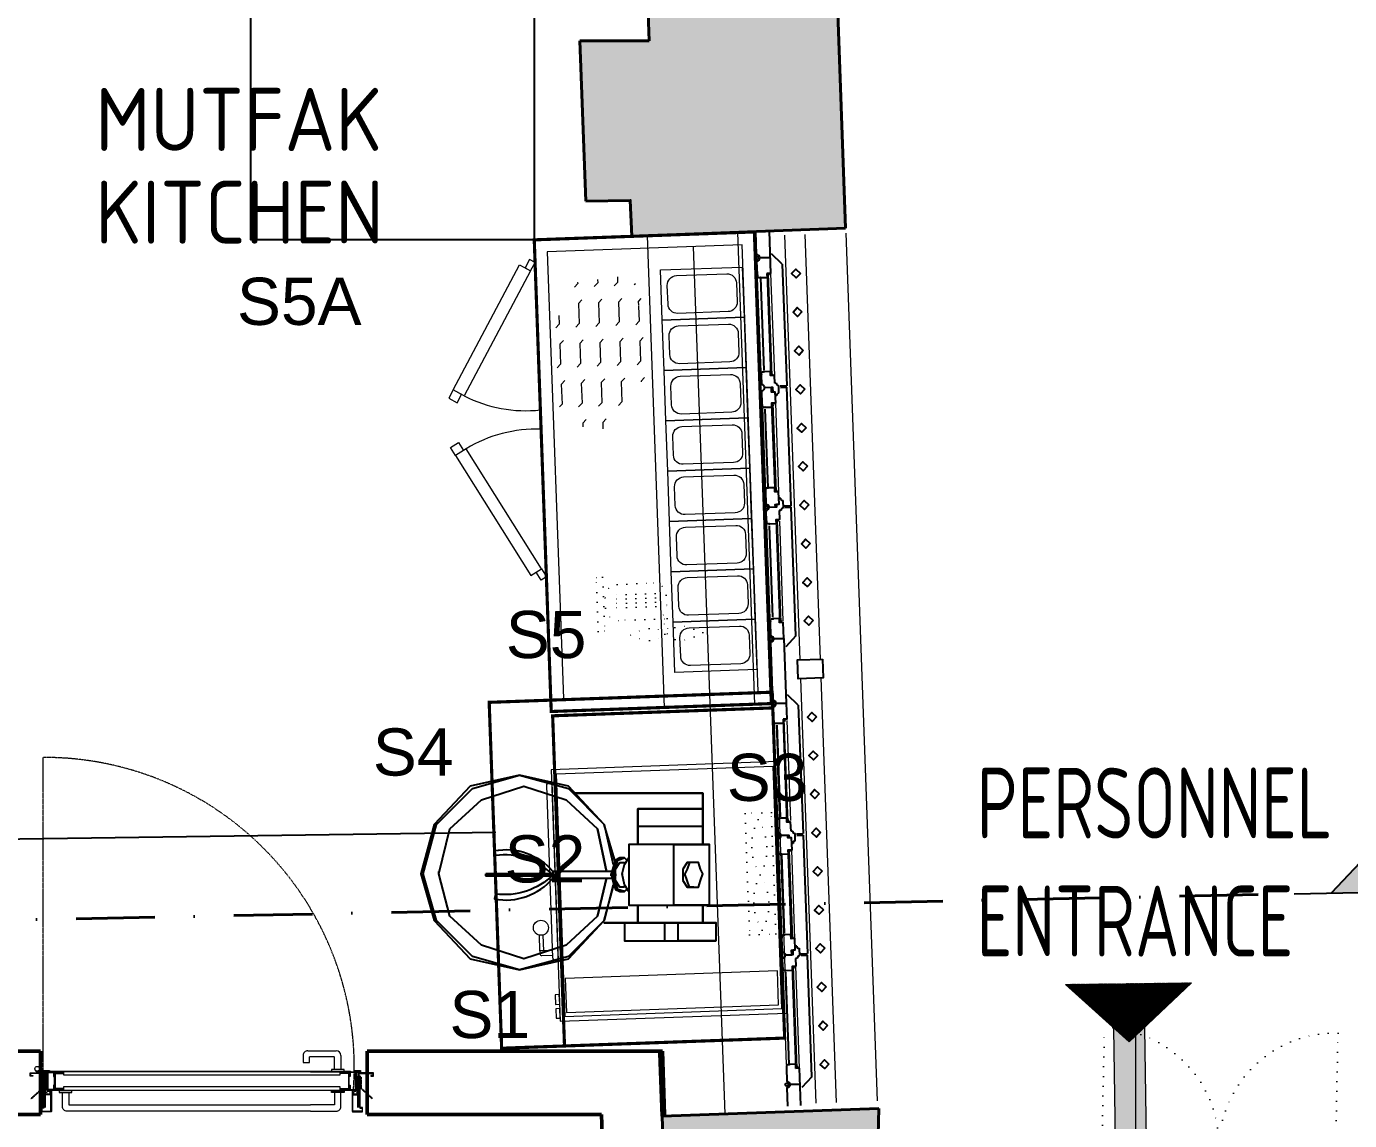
# Model space of a CAD drawing. Header units: millimetres. Extents: x 8884 to 18446, y 10737 to 16556.
# Drawn here: x 11307.8 to 11728.3, y 15338.1 to 15685.8 of the extents above; entities that cross this region are included whole.
import ezdxf

# ---------------------------------------------------------------- set-up
doc = ezdxf.new("R2010")
doc.units = ezdxf.units.MM
for name, pattern in [('ACAD_ISO07W100', [3, 0, -3]), ('DASHDOT2', [0.5, 0.25, -0.125, 0, -0.125]), ('DASHED', [0.75, 0.5, -0.25]), ('DUZ', [0]), ('HIDDEN', [0.375, 0.25, -0.125])]:
    doc.linetypes.add(name, pattern=pattern)
for name, color, linetype in [('antet_logo', 252, 'Continuous'), ('MEKANİK_Mimari', 253, 'Continuous'), ('S2000-002 Çizgi', 7, 'Continuous'), ('yazi_kot', 34, 'Continuous')]:
    doc.layers.add(name, color=color, linetype=linetype)
for name, color, linetype, lineweight in [('Bina', 7, 'Continuous', 9), ('CEILING (3RDF)', 172, 'Continuous', 13), ('DOGRAMA', 4, 'Continuous', 18), ('DOGRAMA_GOR', 241, 'Continuous', 15), ('M_TAR_03', 41, 'Continuous', 9), ('ozgun_duvar', 251, 'DUZ', 9), ('Sel_Davlumbaz', 5, 'DASHED', 9), ('Sel_Tezgah', 7, 'Continuous', 9), ('TEXT-GNRL (3RDF)', 125, 'Continuous', 15), ('Tezgah', 7, 'Continuous', 9), ('TRS-ACK-KAPI-AHS', 40, 'Continuous', 18), ('TRS-DVR-EKLNN', 1, 'Continuous', 50), ('TRS-DVR-OZGN', 192, 'Continuous', 40), ('TRS-GRN-0.00', 221, 'Continuous', 0), ('TRS-GRN-0.05', 191, 'Continuous', 5), ('TRS-GRN-0.09', 197, 'Continuous', 9), ('TRS-GRN-0.18', 152, 'Continuous', 18), ('TRS-GRN-0.25', 54, 'Continuous', 25), ('TRS-ISR-ACLS', 53, 'ACAD_ISO07W100', 20), ('TRS-ISR-KST', 185, 'DASHDOT2', 40), ('TRS-ISR-PLN-KOT', 34, 'Continuous', 20), ('TRS-YAZI-BILGI', 116, 'Continuous', 0), ('TRS_TRM_TASIYICI', 226, 'DUZ', 9), ('Yazı', 5, 'Continuous', 15)]:
    doc.layers.add(name, color=color, linetype=linetype, lineweight=lineweight)
doc.styles.add('ARIALTUR', font='isocpeur.ttf', dxfattribs={"width": 0.9, "height": 15})
doc.styles.get("Standard").update_dxf_attribs({"font": 'arial.ttf'})
doc.styles.add('yazi_orta_50', font='isocpeur.ttf', dxfattribs={"width": 0.7, "height": 25})
doc.styles.add('yazı_kck_50', font='isocpeur.ttf', dxfattribs={"width": 0.7, "height": 15})

# ---------------------------------------------------------------- blocks, each defined once
blk = doc.blocks.new('kst_ok_50_1')
at = {"layer": 'antet_logo'}
blk.add_hatch(color=256, dxfattribs=at).paths.add_polyline_path([(3134.48, 1341.05), (3112.08, 1363.74), (3089.68, 1341.05)])
at = {"layer": 'yazi_kot'}
for points in [[(3112.08, 1363.74), (3089.68, 1341.05)], [(3112.08, 1363.74), (3134.48, 1341.05)], [(3146.24, 1341.05), (3089.68, 1341.05)]]:
    blk.add_lwpolyline(points, dxfattribs=at)
at = {"layer": 'yazi_kot', "style": 'yazi_orta_50', "width": 0.7}
blk.add_attdef('1', (3105.75, 1312.72), '', height=25, dxfattribs=at)
blk = doc.blocks.new('KESİT ÇİZ')
at = {"layer": 'TRS-ISR-KST', "ltscale": 100}
blk.add_lwpolyline([(112297.12, 56003.48), (114483.78, 56048.35)], dxfattribs=at)
at = {"layer": 'TRS-YAZI-BILGI'}
ref = blk.add_blockref('kst_ok_50_1', (117660.51, 54772.21), dxfattribs=dict(at, xscale=-1, rotation=1.175696108207179))
ref.add_attrib('1', 'A', (114519.73, 56020.75), dxfattribs={"layer": 'TRS-ISR-PLN-KOT', "height": 25, "rotation": 1.1757, "style": 'yazi_orta_50', "width": 0.7})
blk = doc.blocks.new('ortadirek')
at = {"layer": 'TRS-GRN-0.25'}
blk.add_lwpolyline([(-2.76, -1.69), (3.24, -1.69), (3.24, -9.69), (-2.76, -9.69)], close=True, dxfattribs=at)
blk = doc.blocks.new('PizzaFırını80x72 4+4')
at = {"layer": 'Tezgah'}
for points in [[(-80, -72), (0, -72), (0, 0), (-80, 0)], [(-78.5, -70.5), (-1.5, -70.5), (-1.5, -1.5), (-78.5, -1.5)], [(-13.57, -69.92), (-2.7, -69.92), (-2.7, -2.48), (-13.57, -2.48)], [(-5.42, -72), (-8.48, -72), (-8.48, -73.29), (-5.42, -73.29)], [(-1, -72), (-4.06, -72), (-4.06, -73.29), (-1, -73.29)]]:
    blk.add_lwpolyline(points, close=True, dxfattribs=at)
at = {"layer": 'Tezgah', "linetype": 'ACAD_ISO07W100'}
blk.add_lwpolyline([(-63.87, -10.9), (-25.33, -10.9), (-25.33, -2.55), (-63.87, -2.55)], close=True, dxfattribs=at)
at = {"layer": 'Tezgah'}
blk.add_lwpolyline([(-76, -72), (-19.27, -72), (-19.27, -72.63, -0.414214), (-20.27, -73.63), (-75, -73.63, -0.414214), (-76, -72.63)], format="xyb", close=True, dxfattribs=at)
at = {"layer": 'Tezgah', "ltscale": 0.5}
blk.add_lwpolyline([(-21.12, -73.63), (-22.57, -73.63), (-22.57, -77.64), (-21.62, -77.64, 0.414214), (-21.12, -77.14)], format="xyb", close=True, dxfattribs=at)
blk.add_lwpolyline([(-27.58, -76.57), (-22.57, -76.57), (-22.57, -77.64), (-27.59, -77.64)], dxfattribs=at)
blk.add_circle((-29.92, -77.08), 2.39, dxfattribs=at)
at = {"layer": 'Tezgah', "linetype": 'ACAD_ISO07W100'}
for centre, start, end in [((-53.08, -21.53), 59.1517, 120.8483), ((-53.08, 7.93), 239.1517, 300.8483), ((-35.48, -21.53), 59.1517, 120.8483), ((-35.48, 7.93), 239.1517, 300.8483)]:
    blk.add_arc(centre, 17.16, start, end, dxfattribs=at)
blk = doc.blocks.new('A$C7EC339AB')
at = {"layer": 'Tezgah'}
blk.add_lwpolyline([(0, 0), (16, 0), (16, 26), (0, 26)], close=True, dxfattribs=at)
blk.add_lwpolyline([(5, 2), (11, 2, 0.414214), (14, 5), (14, 21, 0.414214), (11, 24), (5, 24, 0.414214), (2, 21), (2, 5, 0.414214)], format="xyb", close=True, dxfattribs=at)
blk = doc.blocks.new('PizzaHazırlık150-70 Empero')
at = {"layer": 'Tezgah', "lineweight": 9}
h = blk.add_hatch(dxfattribs=at)
h.set_pattern_fill('FLEX', color=256, angle=-180, style=0)
h.set_pattern_definition([(360, (-8024.908, -18322.9776), (-2e-15, -6.35), [6.35, -6.35]), (315, (-8018.558, -18322.9776), (-2e-15, -6.3500027), [1.5875, -5.80526, 1.5875, -8.98026])])
h.paths.add_polyline_path([(54.62, -45.96, -0.520567), (59.92, -45.96, -0.520567), (59.92, -51.26, -0.520567), (59.92, -56.55, -0.520567), (55.84, -59.81, -0.520567), (52.58, -63.89, -0.520567), (47.28, -63.89, -0.520567), (41.99, -63.89, -0.520567), (36.69, -63.89, -0.520567), (31.39, -63.89, -0.520567), (26.09, -63.89, -0.520567), (23.64, -59.41, -0.520567), (18.34, -59.41, -0.520567), (13.86, -56.15, -0.520567), (13.86, -50.85, -0.520567), (13.86, -45.55, -0.520567), (13.86, -40.26, -0.491727), (22.43, -37.89, 0.03991), (22.83, -38.22, 0.022962), (22.43, -37.89, -0.470874), (22.83, -32.92, -0.520567), (28.53, -32.92, -0.520567), (34.65, -32.92, -0.520567), (38.72, -36.18, -0.520567), (44.02, -36.18, -0.520567), (46.47, -41.07, -0.520567), (52.18, -41.07, -0.520567)])
at = {"layer": 'Tezgah'}
for p, q in [((150, 0), (150, -34)), ((150, -5.22), (0, -5.22))]:
    blk.add_line(p, q, dxfattribs=at)
at = {"layer": 'Tezgah', "linetype": 'ACAD_ISO07W100'}
for p, q in [((113.72, -35.59), (113.72, -48.97)), ((115.09, -35.59), (115.09, -48.97)), ((116.47, -35.59), (116.47, -48.97)), ((117.84, -35.59), (117.84, -48.97))]:
    blk.add_line(p, q, dxfattribs=at)
at = {"layer": 'Tezgah', "const_width": 1}
blk.add_lwpolyline([(0, -70), (150, -70), (150, 0), (0, 0)], close=True, dxfattribs=at)
at = {"layer": 'Tezgah', "lineweight": 9}
blk.add_lwpolyline([(0, 0), (150, 0), (150, -34), (0, -34)], close=True, dxfattribs=at)
at = {"layer": 'Tezgah'}
for points in [[(4, -66), (146, -66), (146, -4), (4, -4)], [(9.79, -71.5), (7.19, -70), (6.19, -71.73), (8.79, -73.23)], [(104.55, -71.5), (107.15, -70), (108.15, -71.73), (105.55, -73.23)], [(46.76, -97.46), (7.79, -74.96), (9.79, -71.5), (48.76, -94)], [(67.58, -97.46), (106.55, -74.96), (104.55, -71.5), (65.58, -94)], [(46.76, -97.46), (49.36, -98.96), (50.86, -96.37), (48.26, -94.87)], [(67.58, -97.46), (64.98, -98.96), (63.48, -96.37), (66.08, -94.87)]]:
    blk.add_lwpolyline(points, close=True, dxfattribs=at)
at = {"layer": 'Tezgah', "linetype": 'ACAD_ISO07W100'}
blk.add_lwpolyline([(121.82, -36.13), (121.82, -47.6, -0.414214), (117.82, -51.6), (114.37, -51.6, -0.414214), (110.37, -47.6), (110.37, -36.13, -0.414214), (114.37, -32.13), (117.82, -32.13, -0.414214)], format="xyb", close=True, dxfattribs=at)
for points in [[(126.69, -32.13), (126.69, -33.05), (121.82, -33.05), (121.82, -32.13)], [(125.11, -52.13), (125.11, -54.19), (107.92, -54.19), (107.92, -52.13)]]:
    blk.add_lwpolyline(points, close=True, dxfattribs=at)
at = {"layer": 'Tezgah', "lineweight": 5}
for centre, start, end in [((11.77, -73.2), 330.6501, 4.2923), ((102.57, -73.2), 175.7077, 209.3499)]:
    blk.add_arc(centre, 42.44, start, end, dxfattribs=at)
at = {"layer": 'Tezgah', "linetype": 'ACAD_ISO07W100'}
for points in [[(126.69, -20.94), (125.07, -24.53), (123.08, -28.93), (127.75, -33.1), (129.35, -38.24), (127.59, -42.09), (126.69, -44.08)], [(126.69, -20.94), (128.31, -24.53), (130.29, -28.93), (125.62, -33.1), (124.02, -38.24), (125.78, -42.09), (126.69, -44.08)]]:
    blk.add_open_spline(points, degree=3, knots=[0, 0, 0, 0, 9.79015, 12.022348, 18.007984, 24.394123, 24.394123, 24.394123, 24.394123], dxfattribs=at)
at = {"layer": 'Tezgah', "extrusion": (0, 0, -1), "zscale": -1, "rotation": 180}
for p in [(-11, -4.26), (-27, -4.26), (-43, -4.26), (-59, -4.26), (-75, -4.26), (-91, -4.26), (-107, -4.26), (-123, -4.26)]:
    blk.add_blockref('A$C7EC339AB', p, dxfattribs=at)
blk = doc.blocks.new('A$C65ED232B')
at = {"layer": 'S2000-002 Çizgi', "linetype": 'ByBlock', "flags": 128}
for points in [[(77.32, 42.72), (72.88, 57.82), (58.67, 72.97), (39.13, 77.41), (19.59, 72.97), (5.33, 57.82), (0, 38.24), (5.33, 19.59), (19.59, 4.44), (39.13, 0), (20.47, 5.33), (6.22, 19.59), (0.89, 38.24), (6.22, 57.82), (20.47, 72.04), (39.13, 77.41), (58.67, 72.04), (72.88, 57.82), (76.44, 41.83)], [(7.11, 38.24), (11.55, 56.05), (24.03, 67.6), (40.9, 72.97), (57.78, 67.6), (70.22, 56.05)], [(86.25, 57.82), (86.25, 56.94)], [(112.01, 57.82), (112.01, 56.94)], [(112.01, 56.94), (104.02, 56.94), (94.24, 56.94), (86.25, 56.94)], [(112.01, 56.94), (104.02, 56.94), (94.24, 56.94), (86.25, 56.94)], [(82.65, 25.8), (83.54, 25.8), (87.14, 25.8), (91.58, 25.8), (96.02, 25.8), (100.46, 25.8), (100.46, 49.83), (114.68, 49.83), (100.46, 49.83), (96.02, 49.83), (91.58, 49.83), (87.14, 49.83), (83.54, 49.83), (82.65, 49.83)], [(100.46, 49.83), (96.02, 49.83), (91.58, 49.83), (87.14, 49.83), (83.54, 49.83), (82.65, 49.83), (82.65, 25.8), (83.54, 25.8), (87.14, 25.8), (91.58, 25.8), (96.02, 25.8), (100.46, 25.8)], [(114.68, 25.8), (114.68, 49.83)], [(76.44, 38.24), (77.32, 40.9), (78.21, 43.61), (80.88, 44.5), (79.1, 44.5), (77.32, 43.61), (76.44, 40.9), (75.55, 38.24)], [(77.32, 38.24), (77.32, 40.02), (79.1, 42.72), (80.88, 42.72)], [(82.65, 31.13), (80.88, 33.8), (79.99, 38.24), (80.88, 41.83), (82.65, 44.5)], [(81.77, 43.61), (80.88, 44.5)], [(108.46, 32.91), (110.23, 32.91), (111.12, 35.57), (112.01, 38.24), (111.12, 40.02), (110.23, 42.72), (108.46, 42.72), (106.68, 42.72), (105.79, 42.72), (104.02, 40.02), (104.02, 38.24), (104.02, 35.57), (105.79, 32.91), (106.68, 32.91)], [(108.46, 42.72), (106.68, 42.72), (105.79, 40.02), (104.9, 38.24)], [(70.22, 21.36), (57.78, 9.81), (40.9, 4.44), (24.03, 9.81), (11.55, 21.36), (7.11, 38.24), (7.11, 39.13)], [(25.8, 37.35), (32.91, 37.35), (42.68, 37.35), (52.45, 37.35), (42.68, 37.35), (32.91, 37.35), (25.8, 37.35), (25.8, 38.24)], [(75.55, 39.13), (53.34, 39.13), (52.45, 39.13), (52.45, 38.24), (52.45, 37.35), (52.45, 36.46), (53.34, 36.46), (75.55, 36.46)], [(75.55, 37.35), (75.55, 38.24), (76.44, 34.69), (77.32, 32.02), (79.1, 31.13), (80.88, 31.13), (78.21, 32.02), (77.32, 34.69), (76.44, 38.24), (76.44, 37.35)], [(80.88, 32.91), (79.1, 32.91), (77.32, 35.57), (77.32, 38.24), (77.32, 37.35)], [(79.99, 38.24), (79.99, 37.35)], [(106.68, 32.91), (105.79, 35.57), (104.9, 38.24), (104.9, 37.35)], [(76.44, 33.8), (72.88, 19.59), (58.67, 5.33), (39.13, 0), (58.67, 4.44), (72.88, 19.59), (76.44, 32.91)], [(80.88, 31.13), (81.77, 32.02)], [(80.88, 18.7), (81.77, 18.7), (85.36, 18.7), (90.69, 18.7), (96.91, 18.7), (102.24, 18.7), (108.46, 18.7), (113.79, 18.7), (116.45, 18.7), (117.34, 18.7), (116.45, 18.7), (113.79, 18.7), (108.46, 18.7), (102.24, 18.7)], [(96.91, 11.59), (96.91, 18.7), (90.69, 18.7), (85.36, 18.7), (81.77, 18.7), (80.88, 18.7), (80.88, 11.59), (81.77, 11.59), (85.36, 11.59), (90.69, 11.59), (96.91, 11.59), (102.24, 11.59), (108.46, 11.59), (113.79, 11.59), (116.45, 11.59)], [(116.45, 11.59), (113.79, 11.59), (108.46, 11.59), (102.24, 11.59), (102.24, 18.7), (96.91, 18.7)], [(117.34, 11.59), (117.34, 18.7)], [(80.88, 11.59), (81.77, 11.59), (85.36, 11.59), (90.69, 11.59), (96.91, 11.59), (102.24, 11.59)]]:
    blk.add_lwpolyline(points, dxfattribs=at)
for points in [[(61.34, 70.26), (112.01, 70.26)], [(112.01, 70.26), (112.01, 64.04)], [(86.25, 56.94), (86.25, 64.04), (112.01, 64.04), (112.01, 56.94), (112.01, 64.04), (86.25, 64.04)], [(86.25, 56.94), (86.25, 57.82)], [(112.01, 56.94), (112.01, 57.82)], [(73.77, 39.13), (70.22, 56.05)], [(86.25, 49.83), (86.25, 56.94)], [(112.01, 56.94), (112.01, 49.83)], [(25.8, 38.24), (32.91, 38.24), (42.68, 38.24), (52.45, 38.24), (42.68, 38.24), (32.91, 38.24)], [(70.22, 21.36), (73.77, 36.46)], [(108.46, 32.91), (106.68, 32.91)], [(86.25, 18.7), (86.25, 25.8)], [(114.68, 25.8), (100.46, 25.8)], [(112.01, 25.8), (112.01, 18.7)], [(80.88, 18.7), (72.88, 18.7)], [(117.34, 11.59), (116.45, 11.59)]]:
    blk.add_lwpolyline(points, close=True, dxfattribs=at)
for points in [[(52.45, 39.13), (52.45, 37.8, 0.235134), (29.6, 45.43), (29.26, 47.4, -0.269873)], [(52.45, 36.47), (52.45, 37.8, -0.235134), (29.6, 30.17), (29.26, 28.2, 0.269873)]]:
    blk.add_lwpolyline(points, format="xyb", close=True, dxfattribs=at)

msp = doc.modelspace()

# ---------------------------------------------------------------- hatches: boundary and pattern name
at = {"layer": 'ozgun_duvar'}
h = msp.add_hatch(dxfattribs=at)
h.set_pattern_fill('DOTS', color=256, scale=0.4, style=0)
h.set_pattern_definition([(0, (19999.1183, 8091.67544), (0.3175, 0.635), [0, -0.635])])
h.paths.add_polyline_path([(9815.38, 16090.03), (9815.38, 16108.14), (9818.02, 16108.17), (9817.79, 16131.73), (9812.79, 16131.66), (9812.72, 16136.66), (9796.73, 16136.44), (9796.75, 16134.44), (9748.76, 16133.79), (9748.73, 16135.79), (9732.73, 16135.57), (9733.35, 16110.58), (9723.98, 16110.47), (9724.85, 16031.98), (9729.85, 16032.03), (9729.93, 16027.03), (9795.41, 16027.88), (9795.08, 16053.48), (9795.1, 16053.48), (9795.11, 16072.85), (9815.38, 16072.83)])
h.paths.add_polyline_path([(10108.61, 16074.02), (10107.72, 16138.68), (10103.22, 16138.62), (10103.2, 16140.62), (10087.2, 16140.4), (10087.23, 16138.4), (10043.73, 16137.81), (10043.7, 16139.81), (10027.7, 16139.59), (10027.78, 16134.09), (10022.78, 16134.02), (10023.61, 16072.86)])
h.paths.add_polyline_path([(10470.07, 16115.95), (10470.04, 16115.95), (10469.8, 16137.61), (10469.77, 16137.61), (10469.69, 16143.61), (10383.7, 16142.44), (10384.06, 16115.78), (10382.5, 16078.75), (10470.56, 16079.95)])
h.paths.add_polyline_path([(10831.52, 16084.87), (10830.66, 16148.53), (10746.16, 16147.38), (10746.54, 16119.72), (10747.28, 16083.72)])
h.paths.add_polyline_path([(11192.51, 16088.59), (11191.62, 16153.45), (11107.63, 16152.3), (11108.52, 16087.45)])
h.paths.add_polyline_path([(11499.17, 16044.4), (11552.84, 16046.4), (11548.78, 16158.32), (11468.79, 16157.23), (11469.2, 16129.92), (11473.14, 16129.88), (11473.18, 16085.64), (11498.17, 16085.18)])
h.paths.add_polyline_path([(11578.65, 15341.95), (11509.81, 15339.48), (11510.15, 15329.48), (11481.67, 15298.84), (11506.48, 15272.86), (11526.6, 15295), (11594.59, 15293.84), (11594.45, 15285.55), (11611.45, 15285.26), (11612.5, 15332.93), (11578.47, 15333.5)])
h.paths.add_polyline_path([(11500.16, 15619.23), (11568.11, 15621.68), (11565.02, 15707.62), (11536.47, 15706.74), (11536.66, 15698.44), (11505.12, 15697.24), (11505.66, 15681.25), (11483.68, 15681.25), (11485.52, 15630.28), (11499.68, 15630.52)])
at = {"layer": 'TRS_TRM_TASIYICI'}
h = msp.add_hatch(dxfattribs=at)
h.set_pattern_fill('ANSI31', color=256)
h.set_pattern_definition([(45, (8436.4263, 11829.22063), (-0.0883883476, 0.0883883476), [])])
h.paths.add_polyline_path([(11638.01, 15381.38), (11658.24, 15363.15), (11678.01, 15381.86)])

# ---------------------------------------------------------------- linework, layer by layer
at = {"elevation": -33.18}
msp.add_lwpolyline([(11379.15, 15708.12), (11469.18, 15708.12), (11469.18, 15618.01), (11379.15, 15618.01)], close=True, dxfattribs=at)
at = {"layer": 'CEILING (3RDF)'}
msp.add_line((11519.68, 15615.83), (11529.77, 15340.2, -76.81), dxfattribs=at)
at = {"layer": 'DOGRAMA'}
msp.add_line((11309.82, 15352.41, 48.88), (11309.82, 15352.21, 48.88), dxfattribs=at)
at = {"layer": 'DOGRAMA', "elevation": 48.88}
for points in [[(11309.82, 15352.21), (11309.02, 15352.21, -0.414214), (11308.92, 15352.31), (11308.92, 15353.21, -0.414214), (11309.02, 15353.31), (11313.62, 15353.31, -0.414214), (11313.72, 15353.21), (11313.72, 15352.11, -0.414214), (11313.62, 15352.01), (11313.32, 15352.01, 0.414214), (11313.22, 15351.91), (11313.22, 15348.41, 0.414214), (11313.32, 15348.31), (11313.62, 15348.31, -0.414214), (11313.72, 15348.21), (11313.72, 15346.56, 0.414214), (11313.82, 15346.46), (11315.52, 15346.46, 0.473285), (11315.62, 15346.58), (11315.46, 15347.34, -0.473285), (11315.56, 15347.46), (11315.62, 15347.46, -0.414214), (11315.72, 15347.36), (11315.73, 15341.01, -0.414214), (11315.63, 15340.91), (11312.53, 15340.91, -0.414214), (11312.43, 15341.01), (11312.43, 15342.11, -0.414214), (11312.53, 15342.21), (11313.33, 15342.21), (11313.33, 15342.01), (11312.63, 15342.01), (11312.63, 15341.11), (11315.53, 15341.11), (11315.52, 15346.26), (11313.82, 15346.26, -0.414214), (11313.52, 15346.56), (11313.52, 15348.11), (11313.32, 15348.11, -0.414214), (11313.02, 15348.41), (11313.02, 15351.91, -0.414214), (11313.32, 15352.21), (11313.52, 15352.21), (11313.52, 15353.11), (11309.12, 15353.11), (11309.12, 15352.41), (11309.82, 15352.41)], [(11417.22, 15352.21), (11418.02, 15352.21, 0.414214), (11418.12, 15352.31), (11418.12, 15353.21, 0.414214), (11418.02, 15353.31), (11413.42, 15353.31, 0.414214), (11413.32, 15353.21), (11413.32, 15352.11, 0.414214), (11413.42, 15352.01), (11413.72, 15352.01, -0.414214), (11413.82, 15351.91), (11413.82, 15348.41, -0.414214), (11413.72, 15348.31), (11413.42, 15348.31, 0.414214), (11413.32, 15348.21), (11413.32, 15346.56, -0.414214), (11413.22, 15346.46), (11411.52, 15346.46, -0.473285), (11411.42, 15346.58), (11411.57, 15347.34, 0.473285), (11411.47, 15347.46), (11411.42, 15347.46, 0.414214), (11411.32, 15347.36), (11411.33, 15341.01, 0.414214), (11411.43, 15340.91), (11414.53, 15340.91, 0.414214), (11414.63, 15341.01), (11414.63, 15342.11, 0.414214), (11414.53, 15342.21), (11413.73, 15342.21), (11413.73, 15342.01), (11414.43, 15342.01), (11414.43, 15341.11), (11411.53, 15341.11), (11411.52, 15346.26), (11413.22, 15346.26, 0.414214), (11413.52, 15346.56), (11413.52, 15348.11), (11413.72, 15348.11, 0.414214), (11414.02, 15348.41), (11414.02, 15351.91, 0.414214), (11413.72, 15352.21), (11413.52, 15352.21), (11413.52, 15353.11), (11417.92, 15353.11), (11417.92, 15352.41), (11417.22, 15352.41), (11417.22, 15352.21)]]:
    msp.add_lwpolyline(points, format="xyb", dxfattribs=at)
for points in [[(11411.97, 15353.86), (11411.97, 15354.06), (11413.97, 15354.06), (11413.97, 15353.41), (11412.77, 15353.41), (11412.77, 15347.61), (11398.1, 15347.61), (11314.27, 15347.61), (11314.27, 15353.31), (11313.07, 15353.31), (11313.07, 15354.06), (11315.07, 15354.06), (11315.07, 15353.86), (11313.27, 15353.86), (11313.27, 15353.51), (11314.47, 15353.51), (11314.47, 15347.81), (11398.1, 15347.81), (11412.57, 15347.81), (11412.57, 15353.61), (11413.77, 15353.61), (11413.77, 15353.86), (11411.97, 15353.86)], [(11314.52, 15353.61), (11313.52, 15353.61), (11313.52, 15353.81), (11410.74, 15353.81), (11410.74, 15353.61)], [(11316.62, 15349.31), (11316.42, 15349.31), (11316.42, 15348.11), (11319.32, 15348.11), (11319.32, 15348.01), (11314.72, 15348.01), (11314.72, 15353.41), (11319.32, 15353.41), (11319.32, 15353.31), (11316.42, 15353.31), (11316.42, 15352.11), (11316.62, 15352.11), (11316.62, 15353.11), (11319.52, 15353.11), (11319.52, 15353.61), (11314.52, 15353.61), (11314.52, 15347.81), (11319.52, 15347.81), (11319.52, 15348.31), (11316.62, 15348.31), (11316.62, 15349.31)], [(11410.42, 15349.31), (11410.62, 15349.31), (11410.62, 15348.11), (11407.72, 15348.11), (11407.72, 15348.01), (11412.32, 15348.01), (11412.32, 15353.41), (11407.72, 15353.41), (11407.72, 15353.31), (11410.62, 15353.31), (11410.62, 15352.11), (11410.42, 15352.11), (11410.42, 15353.11), (11407.52, 15353.11), (11407.52, 15353.61), (11412.52, 15353.61), (11412.52, 15347.81), (11407.52, 15347.81), (11407.52, 15348.31), (11410.42, 15348.31), (11410.42, 15349.31)]]:
    msp.add_lwpolyline(points, dxfattribs=at)
for points in [[(11316.72, 15348.41), (11316.72, 15353.01), (11316.92, 15353.01), (11316.92, 15348.41)], [(11410.32, 15348.41), (11410.32, 15353.01), (11410.12, 15353.01), (11410.12, 15348.41)]]:
    msp.add_lwpolyline(points, close=True, dxfattribs=at)
at = {"layer": 'DOGRAMA_GOR'}
for p, q in [((11397.22, 15360.31, 48.88), (11406.22, 15360.31, 48.88)), ((11395.72, 15358.81, 48.88), (11395.72, 15356.51, 48.88)), ((11395.72, 15356.51, 48.88), (11397.72, 15356.51, 48.88)), ((11397.72, 15356.51, 48.88), (11397.72, 15358.31, 48.88)), ((11407.72, 15358.81, 48.88), (11407.72, 15354.31, 48.88)), ((11310.55, 15354.03, 48.88), (11310.63, 15354.09, 48.88)), ((11311.32, 15353.81, 48.88), (11311.12, 15353.81, 48.88)), ((11311.12, 15353.31, 48.88), (11311.12, 15353.72, 48.88)), ((11311.32, 15353.31, 48.88), (11311.32, 15353.81, 48.88)), ((11413.72, 15351.91, 48.88), (11412.72, 15351.91, 48.88)), ((11413.72, 15351.71, 48.88), (11412.72, 15351.71, 48.88)), ((11413.72, 15348.61, 48.88), (11412.72, 15348.61, 48.88)), ((11413.72, 15348.41, 48.88), (11412.72, 15348.41, 48.88))]:
    msp.add_line(p, q, dxfattribs=at)
at = {"layer": 'DOGRAMA_GOR', "elevation": 48.88}
for points in [[(11405.72, 15354.31), (11405.72, 15358.21, 0.414214), (11405.62, 15358.31), (11397.72, 15358.31)], [(11313.82, 15353.41), (11314.12, 15353.41, -0.414214), (11314.32, 15353.21), (11314.32, 15349.61), (11314.12, 15349.61), (11314.12, 15353.11, 0.414214), (11314.02, 15353.21), (11313.82, 15353.21)], [(11398.1, 15341.06), (11320.72, 15341.06, -0.414214), (11319.22, 15342.56), (11319.22, 15347.06)], [(11321.22, 15347.06), (11321.22, 15343.16, 0.414214), (11321.32, 15343.06), (11398.1, 15343.06)], [(11398.1, 15341.06), (11406.22, 15341.06, 0.414214), (11407.72, 15342.56), (11407.72, 15347.06)], [(11405.72, 15347.06), (11405.72, 15343.16, -0.414214), (11405.62, 15343.06), (11398.1, 15343.06)]]:
    msp.add_lwpolyline(points, format="xyb", dxfattribs=at)
at = {"layer": 'DOGRAMA_GOR', "linetype": 'HIDDEN', "ltscale": 0.001, "elevation": 48.88}
for points in [[(11309.23, 15345.15), (11309.36, 15345), (11313.12, 15348.41), (11313.12, 15351.91), (11312.92, 15351.91), (11312.92, 15348.5), (11309.23, 15345.15)], [(11417.81, 15345.15), (11417.68, 15345), (11413.92, 15348.41), (11413.92, 15351.91), (11414.12, 15351.91), (11414.12, 15348.5), (11417.81, 15345.15)]]:
    msp.add_lwpolyline(points, dxfattribs=at)
at = {"layer": 'DOGRAMA_GOR', "elevation": 48.88}
for points in [[(11408.72, 15353.81), (11408.72, 15354.31), (11404.72, 15354.31), (11404.72, 15353.81)], [(11313.32, 15348.61), (11313.32, 15351.71), (11313.62, 15351.71), (11313.62, 15348.61)], [(11413.72, 15348.61), (11413.72, 15351.71), (11413.42, 15351.71), (11413.42, 15348.61)], [(11318.22, 15347.56), (11318.22, 15347.06), (11322.22, 15347.06), (11322.22, 15347.56)], [(11408.72, 15347.56), (11408.72, 15347.06), (11404.72, 15347.06), (11404.72, 15347.56)]]:
    msp.add_lwpolyline(points, close=True, dxfattribs=at)
at = {"layer": 'DOGRAMA_GOR'}
for centre, radius in [((11311.22, 15354.56, 48.88), 0.75), ((11314.72, 15346.99, 48.88), 0.5), ((11412.31, 15346.99, 48.88), 0.5)]:
    msp.add_circle(centre, radius, dxfattribs=at)
for centre, radius, start, end in [((11397.22, 15358.81, 48.88), 1.5, 89.9992, 179.9992), ((11406.22, 15358.81, 48.88), 1.5, 359.9992, 89.9992), ((11311.22, 15354.56, 48.88), 0.85, 218.7048, 263.2429), ((11312.28, 15353.93, 48.88), 0.721, 182.9386, 239.2773), ((11312.28, 15353.93, 48.88), 0.521, 165.6216, 273.9709)]:
    msp.add_arc(centre, radius, start, end, dxfattribs=at)
at = {"layer": 'M_TAR_03', "elevation": 48.88}
for points in [[(11398.1, 15353.61), (11407.52, 15353.61)], [(11410.42, 15352.11), (11410.42, 15353.11), (11407.52, 15353.11), (11407.52, 15353.61), (11412.52, 15353.61), (11412.52, 15347.81), (11407.52, 15347.81), (11407.52, 15348.31), (11410.42, 15348.31), (11410.42, 15349.31)]]:
    msp.add_lwpolyline(points, dxfattribs=at)
at = {"layer": 'MEKANİK_Mimari'}
msp.add_line((11196, 15426.15), (11456.99, 15429.75), dxfattribs=at)
at = {"layer": 'Sel_Davlumbaz', "const_width": 1, "elevation": -109.49}
msp.add_lwpolyline([(11458.81, 15361.09), (11548.75, 15364.32), (11544.8, 15474.25), (11454.85, 15471.02)], close=True, dxfattribs=at)
at = {"layer": 'Sel_Tezgah', "const_width": 1, "elevation": -109.49}
msp.add_lwpolyline([(11475.02, 15466.74), (11478.79, 15361.81), (11548.75, 15364.32), (11544.98, 15469.25)], close=True, dxfattribs=at)
at = {"layer": 'TRS-ACK-KAPI-AHS', "linetype": 'DASHED', "ltscale": 0.1}
msp.add_line((11313.07, 15351.61, 48.88), (11313.08, 15453.51, 48.88), dxfattribs=at)
at = {"layer": 'TRS-ACK-KAPI-AHS', "elevation": 48.88}
msp.add_lwpolyline([(11398.1, 15352.61), (11407.52, 15352.61), (11407.52, 15353.61), (11319.52, 15353.61), (11319.52, 15352.61)], close=True, dxfattribs=at)
msp.add_lwpolyline([(11319.52, 15348.81), (11319.52, 15347.81), (11398.1, 15347.81), (11407.52, 15347.81), (11407.52, 15348.81), (11319.52, 15348.81)], dxfattribs=at)
at = {"layer": 'TRS-ACK-KAPI-AHS', "linetype": 'DASHED', "ltscale": 0.1}
msp.add_arc((11313.48, 15355.01, 48.88), 98.5, 355.749, 90.2334, dxfattribs=at)
at = {"layer": 'TRS-DVR-EKLNN'}
for p, q in [((11312.23, 15340.04), (11312.23, 15360.14)), ((11416.02, 15340.04), (11416.02, 15360.14)), ((11490.5, 15340.04, 33.28), (11491.56, 15309.14, 34.32))]:
    msp.add_line(p, q, dxfattribs=at)
for points, elevation in [([(11312.23, 15360.14), (11226.75, 15360.14), (11226.75, 15331.72)], -0.16), ([(11509.91, 15360.14), (11416.02, 15360.14)], -0.16), ([(11509.91, 15360.14), (11510.6, 15340.07)], -0.16), ([(11313.44, 15342.21), (11313.42, 15352.21)], 48.88), ([(11413.43, 15342.21), (11413.42, 15352.21)], 48.88), ([(11312.23, 15340.04), (11236.79, 15340.04), (11236.79, 15331.72)], -0.16), ([(11490.5, 15340.04), (11416.02, 15340.04)], -0.16)]:
    msp.add_lwpolyline(points, dxfattribs=dict(at, elevation=elevation))
msp.add_lwpolyline([(11509.12, 15359.48), (11509.8, 15339.5)], dxfattribs=at)
at = {"layer": 'TRS-DVR-OZGN'}
for p, q in [((11565.02, 15707.62), (11568.11, 15621.68)), ((11505.12, 15697.24), (11505.66, 15681.25)), ((11505.66, 15681.25), (11483.68, 15681.25)), ((11483.68, 15681.25), (11485.52, 15630.28)), ((11568.11, 15621.68), (11500.16, 15619.23)), ((11578.65, 15341.95), (11509.81, 15339.48)), ((11509.81, 15339.48, 33.3), (11510.15, 15329.48, 33.64)), ((11578.65, 15341.95), (11578.47, 15333.5))]:
    msp.add_line(p, q, dxfattribs=at)
msp.add_lwpolyline([(11485.52, 15630.28), (11499.68, 15630.52), (11500.16, 15619.23)], dxfattribs=at)
at = {"layer": 'TRS-GRN-0.00'}
for p, q in [((11541.24, 15576.07, -76.31), (11540.15, 15605.88, -76.31)), ((11540.93, 15605.91, -76.31), (11542, 15576.59, -76.31)), ((11541.15, 15605.92, -76.31), (11542.22, 15576.6, -76.31)), ((11544.3, 15607.33, -76.31), (11545.49, 15574.92, -76.31)), ((11541.66, 15564.67, -76.31), (11542.63, 15538.13, -109.49)), ((11543.37, 15539.16, -109.49), (11542.45, 15564.2, -76.31)), ((11543.59, 15539.17, -109.49), (11542.68, 15564.21, -76.31)), ((11545.81, 15566.12, -76.31), (11546.84, 15537.98, -109.49)), ((11548.32, 15496.88, -109.49), (11547.18, 15528.59, -109.49)), ((11543.01, 15527.64, -109.49), (11544.09, 15497.52, -109.49)), ((11544.85, 15498.05, -109.49), (11543.81, 15527.17, -109.49)), ((11545.07, 15498.06, -109.49), (11544.03, 15527.17, -109.49)), ((11546.42, 15434.13, -109.49), (11545.3, 15464.24, -109.49)), ((11546.1, 15463.77, -109.49), (11547.18, 15434.66, -109.49)), ((11546.32, 15463.78, -109.49), (11547.4, 15434.67, -109.49)), ((11549.47, 15465.2, -109.49), (11550.65, 15433.49, -109.49)), ((11547.77, 15397.1, -76.31), (11546.8, 15423.64, -109.49)), ((11552.01, 15395.95, -76.31), (11550.99, 15424.09, -109.49)), ((11547.61, 15422.67, -109.49), (11548.52, 15397.62, -76.31)), ((11547.84, 15422.68, -109.49), (11548.75, 15397.63, -76.31)), ((11548.18, 15385.7, -76.31), (11549.26, 15355.89, -76.31)), ((11553.51, 15354.74, -76.31), (11552.33, 15387.15, -76.31)), ((11550.04, 15355.92, -76.31), (11548.97, 15385.23, -76.31)), ((11550.26, 15355.92, -76.31), (11549.2, 15385.24, -76.31))]:
    msp.add_line(p, q, dxfattribs=at)
at = {"layer": 'TRS-GRN-0.05'}
for p, q in [((11543.1, 15607.29, -76.31), (11544.29, 15574.88, -76.31)), ((11543.5, 15607.3, -76.31), (11544.69, 15574.89, -76.31)), ((11545.59, 15539.24, -109.49), (11544.61, 15566.08, -76.31)), ((11544.61, 15566.08, -76.31), (11545.59, 15539.24, -109.49)), ((11546.04, 15537.95, -109.49), (11545.01, 15566.1, -76.31)), ((11545.01, 15566.1, -76.31), (11546.04, 15537.95, -109.49)), ((11545.96, 15529.05, -109.49), (11546.36, 15529.06, -109.49)), ((11545.96, 15529.05, -109.49), (11547.14, 15496.33, -109.49)), ((11546.36, 15529.06, -109.49), (11547.54, 15496.35, -109.49)), ((11547.14, 15496.33, -109.49), (11547.54, 15496.35, -109.49)), ((11548.25, 15465.65, -109.49), (11548.65, 15465.67, -109.49)), ((11549.47, 15432.94, -109.49), (11548.25, 15465.65, -109.49)), ((11549.86, 15432.96, -109.49), (11548.65, 15465.67, -109.49)), ((11549.47, 15432.94, -109.49), (11549.86, 15432.96, -109.49)), ((11550.19, 15424.06, -109.49), (11551.21, 15395.92, -76.31)), ((11550.19, 15424.06, -109.49), (11551.21, 15395.92, -76.31)), ((11551.21, 15395.92, -76.31), (11550.19, 15424.06, -109.49)), ((11549.84, 15422.75, -109.49), (11550.81, 15395.91, -76.31)), ((11549.84, 15422.75, -109.49), (11550.81, 15395.91, -76.31)), ((11550.81, 15395.91, -76.31), (11549.84, 15422.75, -109.49)), ((11552.31, 15354.7, -76.31), (11551.13, 15387.11, -76.31)), ((11552.71, 15354.71, -76.31), (11551.53, 15387.13, -76.31))]:
    msp.add_line(p, q, dxfattribs=at)
for centre, start, end in [((11544.74, 15606.15, -76.31), 110.3735, 163.8007), ((11545.84, 15576.13, -76.31), 200.3735, 253.8007), ((11546.25, 15564.95, -76.31), 110.3735, 163.8007), ((11547.19, 15539.19, -109.49), 200.3735, 253.8007), ((11547.6, 15527.91, -109.49), 110.3735, 163.8007), ((11548.69, 15497.58, -109.49), 200.3735, 253.8007), ((11549.89, 15464.52, -109.49), 110.3735, 163.8007), ((11551.02, 15434.19, -109.49), 200.3735, 253.8007), ((11551.43, 15422.91, -109.49), 110.3735, 163.8007), ((11552.36, 15397.16, -76.31), 200.3735, 253.8007), ((11552.77, 15385.97, -76.31), 110.3735, 163.8007), ((11553.86, 15355.95, -76.31), 200.3735, 253.8007)]:
    msp.add_arc(centre, 1.26, start, end, dxfattribs=at)
at = {"layer": 'TRS-GRN-0.09'}
for p, q in [((11548.7, 15619.46, -33.18), (11553.55, 15484.54, -33.18)), ((11555.2, 15619.7, -33.18), (11560.05, 15484.77, -33.18)), ((11553.77, 15478.54, -33.18), (11558.62, 15343.64, -33.18)), ((11560.26, 15478.77, -33.18), (11565.11, 15343.87, -33.18))]:
    msp.add_line(p, q, dxfattribs=at)
at = {"layer": 'TRS-GRN-0.18'}
msp.add_line((11568.19, 15620.16, -33.18), (11578.11, 15344.34, -33.18), dxfattribs=at)
at = {"layer": 'TRS-GRN-0.25'}
for p, q in [((11548, 15610.3, -76.31), (11544.57, 15613.55, -76.31)), ((11548, 15610.3, -76.31), (11549.41, 15571.66, -76.31)), ((11543.1, 15607.29, -76.31), (11543.15, 15605.99, -76.31)), ((11546.08, 15572.44, -76.31), (11545.58, 15572.42, -76.31)), ((11547.36, 15571.59, -76.31), (11549.41, 15571.66, -76.31)), ((11547.38, 15571.09, -76.31), (11549.43, 15571.16, -76.31)), ((11550.8, 15533.52, -109.49), (11549.41, 15571.16, -76.31)), ((11546.22, 15568.54, -76.31), (11545.72, 15568.52, -76.31)), ((11547.41, 15535.9, -109.49), (11546.91, 15535.88, -109.49)), ((11548.75, 15533.45, -109.49), (11550.8, 15533.52, -109.49)), ((11548.77, 15532.95, -109.49), (11550.82, 15533.02, -109.49)), ((11552.29, 15492.19, -109.49), (11550.82, 15533.02, -109.49)), ((11547.56, 15532.01, -109.49), (11547.06, 15531.99, -109.49)), ((11547.14, 15496.33, -109.49), (11547.09, 15497.63, -109.49)), ((11552.29, 15492.19, -109.49), (11549.12, 15488.69, -109.49)), ((11553.09, 15470.16, -109.49), (11549.67, 15473.42, -109.49)), ((11553.09, 15470.16, -109.49), (11554.6, 15429.33, -109.49)), ((11548.25, 15465.65, -109.49), (11548.3, 15464.35, -109.49)), ((11551.27, 15430.11, -109.49), (11550.77, 15430.09, -109.49)), ((11552.55, 15429.25, -109.49), (11554.6, 15429.33, -109.49)), ((11552.57, 15428.75, -109.49), (11554.62, 15428.83, -109.49)), ((11554.62, 15428.83, -109.49), (11555.97, 15391.19, -76.31)), ((11551.41, 15426.21, -109.49), (11550.91, 15426.19, -109.49)), ((11552.6, 15393.57, -76.31), (11552.1, 15393.55, -76.31)), ((11553.94, 15391.12, -76.31), (11555.99, 15391.19, -76.31)), ((11553.96, 15390.62, -76.31), (11556, 15390.69, -76.31)), ((11557.41, 15352.05, -76.31), (11556, 15390.69, -76.31)), ((11552.74, 15389.67, -76.31), (11552.24, 15389.65, -76.31)), ((11552.31, 15354.7, -76.31), (11552.26, 15356, -76.31)), ((11553.94, 15342.87, -76.31), (11553.51, 15354.74, -76.31)), ((11557.41, 15352.05, -76.31), (11554.23, 15348.56, -76.31))]:
    msp.add_line(p, q, dxfattribs=at)
for points, elevation in [([(11544.12, 15612.43), (11540.87, 15612.31, 0.414213), (11539.84, 15613.27), (11539.57, 15620.65)], -76.31), ([(11543.15, 15605.99), (11541.15, 15605.92, 0.873843), (11540.95, 15605.94, -0.095094), (11540.93, 15605.91, -0.396063), (11540.12, 15606.65, -0.095094), (11540.15, 15606.68, 0.873843), (11540.11, 15606.88), (11539.95, 15611.28)], -76.31), ([(11545.58, 15572.42), (11545.49, 15574.92), (11544.29, 15574.88), (11544.24, 15576.18), (11542.24, 15576.1, -0.873843), (11542.05, 15576.07, 0.095094), (11542.02, 15576.09, 0.396063), (11541.27, 15575.29, 0.095094), (11541.3, 15575.26, -0.873843), (11541.28, 15575.07), (11541.39, 15572.07, -0.400158), (11542.38, 15571.1), (11544.42, 15571.18), (11544.92, 15571.2), (11544.98, 15569.7), (11545.68, 15569.72)], -76.31), ([(11547.06, 15531.99), (11547.16, 15529.09), (11545.96, 15529.05), (11546.01, 15527.75), (11544.01, 15527.67, 0.873843), (11543.81, 15527.69, -0.095094), (11543.79, 15527.67, -0.396063), (11542.98, 15528.41, -0.095094), (11543.01, 15528.44, 0.873843), (11542.98, 15528.64), (11542.85, 15532.03, 0.400158), (11543.77, 15533.07), (11545.81, 15533.14), (11546.31, 15533.16), (11546.28, 15533.96), (11546.98, 15533.99)], -109.49), ([(11547.09, 15497.63), (11545.09, 15497.56, -0.873843), (11544.89, 15497.53, 0.095094), (11544.86, 15497.55, 0.396063), (11544.12, 15496.75, 0.095094), (11544.15, 15496.72, -0.873843), (11544.13, 15496.52), (11544.29, 15492.13)], -109.49), ([(11548.52, 15491.28), (11549.27, 15470.79), (11546.02, 15470.68, 0.414213), (11544.99, 15471.64), (11544.31, 15490.13)], -109.49), ([(11548.52, 15491.28), (11545.28, 15491.16, -0.414213), (11544.31, 15490.13)], -109.49), ([(11549.27, 15470.79), (11546.02, 15470.68, 0.414213), (11544.99, 15471.64)], -109.49), ([(11548.3, 15464.35), (11546.3, 15464.28, 0.873843), (11546.11, 15464.3, -0.095094), (11546.08, 15464.27, -0.396063), (11545.28, 15465.02, -0.095094), (11545.3, 15465.05, 0.873843), (11545.27, 15465.24), (11545.11, 15469.64)], -109.49), ([(11550.77, 15430.09), (11550.66, 15432.99), (11549.47, 15432.94), (11549.42, 15434.24), (11547.42, 15434.17, -0.873843), (11547.22, 15434.13, 0.095094), (11547.19, 15434.16, 0.396063), (11546.45, 15433.36, 0.095094), (11546.48, 15433.33, -0.873843), (11546.46, 15433.13), (11546.58, 15429.74, -0.400158), (11547.57, 15428.77), (11550.11, 15428.86), (11550.14, 15428.06), (11550.84, 15428.09)], -109.49), ([(11552.24, 15389.65), (11552.33, 15387.15), (11551.13, 15387.11), (11551.18, 15385.81), (11549.18, 15385.74, 0.873843), (11548.98, 15385.76, -0.095094), (11548.95, 15385.73, -0.396063), (11548.15, 15386.48, -0.095094), (11548.18, 15386.51, 0.873843), (11548.14, 15386.7), (11548.03, 15389.7, 0.400158), (11548.95, 15390.73), (11551.5, 15390.83), (11551.44, 15392.33), (11552.14, 15392.35)], -76.31), ([(11552.26, 15356), (11550.26, 15355.93, -0.873843), (11550.07, 15355.89, 0.095094), (11550.04, 15355.92, 0.396063), (11549.29, 15355.11, 0.095094), (11549.32, 15355.09, -0.873843), (11549.3, 15354.89), (11549.46, 15350.49)], -76.31), ([(11553.69, 15349.65), (11550.45, 15349.53, -0.414213), (11549.49, 15348.49), (11549.7, 15342.71)], -76.31)]:
    msp.add_lwpolyline(points, format="xyb", dxfattribs=dict(at, elevation=elevation))
for points, elevation in [([(11543.81, 15620.8), (11544.3, 15607.33), (11543.1, 15607.29)], -76.31), ([(11540.87, 15612.31), (11544.12, 15612.43)], -76.31), ([(11546.94, 15569.32), (11546.86, 15571.72)], -76.31), ([(11548.19, 15535.18), (11548.28, 15532.78)], -109.49), ([(11545.28, 15491.16), (11548.52, 15491.28), (11548.33, 15496.38), (11547.14, 15496.33)], -109.49), ([(11546.02, 15470.68), (11549.27, 15470.79), (11549.45, 15465.7), (11548.25, 15465.65)], -109.49), ([(11552.13, 15426.99), (11552.05, 15429.38)], -109.49), ([(11553.37, 15392.85), (11553.46, 15390.45)], -76.31), ([(11553.51, 15354.74), (11552.31, 15354.7)], -76.31), ([(11550.45, 15349.53), (11553.69, 15349.65)], -76.31)]:
    msp.add_lwpolyline(points, dxfattribs=dict(at, elevation=elevation))
at = {"layer": 'TRS-GRN-0.25', "elevation": -33.18}
for points in [[(11553.8, 15607.37), (11552.44, 15605.9), (11550.98, 15607.27), (11552.34, 15608.73)], [(11554.24, 15595.1), (11552.88, 15593.64), (11551.42, 15595), (11552.78, 15596.47)], [(11554.68, 15582.84), (11553.32, 15581.38), (11551.86, 15582.74), (11553.22, 15584.2)], [(11555.12, 15570.58), (11553.76, 15569.11), (11552.3, 15570.47), (11553.66, 15571.94)], [(11555.57, 15558.31), (11554.2, 15556.85), (11552.74, 15558.21), (11554.1, 15559.67)], [(11556.01, 15546.05), (11554.64, 15544.58), (11553.18, 15545.95), (11554.54, 15547.41)], [(11556.45, 15533.79), (11555.09, 15532.32), (11553.62, 15533.68), (11554.98, 15535.15)], [(11556.89, 15521.52), (11555.53, 15520.06), (11554.06, 15521.42), (11555.42, 15522.88)], [(11557.33, 15509.26), (11555.97, 15507.79), (11554.5, 15509.16), (11555.87, 15510.62)], [(11557.77, 15496.99), (11556.41, 15495.53), (11554.94, 15496.89), (11556.31, 15498.36)], [(11558.87, 15466.44), (11557.51, 15464.98), (11556.04, 15466.34), (11557.41, 15467.81)], [(11559.31, 15454.18), (11557.95, 15452.72), (11556.48, 15454.08), (11557.85, 15455.54)], [(11559.75, 15441.92), (11558.39, 15440.45), (11556.93, 15441.82), (11558.29, 15443.28)], [(11560.19, 15429.65), (11558.83, 15428.19), (11557.37, 15429.55), (11558.73, 15431.02)], [(11560.63, 15417.39), (11559.27, 15415.93), (11557.81, 15417.29), (11559.17, 15418.75)], [(11561.07, 15405.13), (11559.71, 15403.66), (11558.25, 15405.02), (11559.61, 15406.49)], [(11561.52, 15392.86), (11560.15, 15391.4), (11558.69, 15392.76), (11560.05, 15394.23)], [(11561.96, 15380.6), (11560.59, 15379.14), (11559.13, 15380.5), (11560.49, 15381.96)], [(11562.4, 15368.34), (11561.04, 15366.87), (11559.57, 15368.23), (11560.93, 15369.7)], [(11562.84, 15356.07), (11561.48, 15354.61), (11560.01, 15355.97), (11561.37, 15357.43)]]:
    msp.add_lwpolyline(points, close=True, dxfattribs=at)
at = {"layer": 'TRS-GRN-0.25', "elevation": -109.49}
for points in [[(11541.63, 15565.45, -0.095094), (11541.66, 15565.48, 0.873843), (11541.62, 15565.67), (11541.46, 15570.07, 0.400158), (11542.38, 15571.1), (11544.42, 15571.18), (11544.48, 15569.68), (11545.68, 15569.72), (11545.81, 15566.13), (11544.61, 15566.08), (11544.66, 15564.78), (11542.66, 15564.71, 0.873843), (11542.46, 15564.73, -0.095094), (11542.43, 15564.7, -0.396063)], [(11542.62, 15538.35, 0.095094), (11542.65, 15538.33, -0.873843), (11542.63, 15538.13), (11542.78, 15534.03, -0.400158), (11543.77, 15533.07), (11545.81, 15533.14), (11545.78, 15533.94), (11546.98, 15533.99), (11546.84, 15537.98), (11545.64, 15537.94), (11545.59, 15539.24), (11543.59, 15539.17, -0.873843), (11543.4, 15539.13, 0.095094), (11543.37, 15539.16, 0.396063)], [(11546.81, 15423.41, -0.095094), (11546.84, 15423.44, 0.873843), (11546.8, 15423.64), (11546.65, 15427.74, 0.400158), (11547.57, 15428.77), (11549.61, 15428.85), (11549.64, 15428.05), (11550.84, 15428.09), (11550.99, 15424.09), (11549.79, 15424.05), (11549.84, 15422.75), (11547.84, 15422.68, 0.873843), (11547.64, 15422.7, -0.095094), (11547.61, 15422.67, -0.396063)], [(11547.79, 15396.32, 0.095094), (11547.82, 15396.29, -0.873843), (11547.8, 15396.1), (11547.96, 15391.7, -0.400158), (11548.95, 15390.73), (11551, 15390.81), (11550.94, 15392.31), (11552.14, 15392.35), (11552.01, 15395.95), (11550.81, 15395.91), (11550.76, 15397.2), (11548.76, 15397.13, -0.873843), (11548.57, 15397.1, 0.095094), (11548.54, 15397.12, 0.396063)]]:
    msp.add_lwpolyline(points, format="xyb", close=True, dxfattribs=at)
at = {"layer": 'TRS-GRN-0.25'}
for centre in [(11539.87, 15612.27, -76.31), (11542.77, 15533.03, -109.49), (11544.28, 15491.13, -109.49), (11545.02, 15470.64, -109.49), (11546.57, 15428.73, -109.49), (11549.45, 15349.49, -76.31)]:
    msp.add_circle(centre, 0.5, dxfattribs=at)
for centre, radius, start, end in [((11539.87, 15612.27, -76.31), 1, 274.807, 2.0439), ((11546.83, 15572.47, -76.31), 0.75, 182.0871, 272.0871), ((11546.97, 15568.57, -76.31), 0.75, 92.0871, 182.0871), ((11548.16, 15535.93, -109.49), 0.75, 182.0871, 272.0871), ((11548.31, 15532.03, -109.49), 0.75, 92.0871, 182.0871), ((11544.28, 15491.12, -109.49), 1, 2.1303, 89.3672), ((11545.02, 15470.64, -109.49), 1, 274.807, 2.0439), ((11552.02, 15430.13, -109.49), 0.75, 182.0871, 272.0871), ((11552.16, 15426.24, -109.49), 0.75, 92.0871, 182.0871), ((11553.35, 15393.6, -76.31), 0.75, 182.0871, 272.0871), ((11553.49, 15389.7, -76.31), 0.75, 92.0871, 182.0871), ((11549.45, 15349.49, -76.31), 1, 2.1303, 89.3672)]:
    msp.add_arc(centre, radius, start, end, dxfattribs=at)
at = {"layer": 'TRS-ISR-ACLS'}
for points in [[(11649.58, 15330.46), (11650.4, 15367.58)], [(11723.81, 15328.82), (11724.63, 15365.93)]]:
    msp.add_lwpolyline(points, dxfattribs=at)
for centre, start, end in [((11649.58, 15330.46), 358.7334, 88.7334), ((11723.81, 15328.82), 88.7334, 178.7334)]:
    msp.add_arc(centre, 37.12, start, end, dxfattribs=at)
at = {"layer": 'TRS_TRM_TASIYICI'}
for points in [[(11655.25, 15232.35), (11665.25, 15232.47), (11663.01, 15381.68), (11678.01, 15381.86), (11658.24, 15363.15), (11638.01, 15381.38), (11653.01, 15381.56), (11655.25, 15232.35)], [(11660.25, 15376.58), (11660.25, 15238.11), (11052.33, 15238.11)]]:
    msp.add_lwpolyline(points, dxfattribs=at)
msp.add_solid([(11665.25, 15232.47), (11655.25, 15232.35), (11663.01, 15381.68), (11653.01, 15381.56)], dxfattribs=at)

# ---------------------------------------------------------------- block references
at = {"layer": 'Bina'}
msp.add_blockref('KESİT ÇİZ', (-102776.72, -40638.27, 33.18), dxfattribs=at)
at = {"layer": 'S2000-002 Çizgi', "xscale": 0.8, "yscale": 0.8, "zscale": 0.8}
msp.add_blockref('A$C65ED232B', (11433.14, 15385.97), dxfattribs=at)
at = {"layer": 'Sel_Tezgah', "rotation": 272.0596537804648}
for name, p in [('PizzaHazırlık150-70 Empero', (11539.13, 15620.53, -109.49)), ('PizzaFırını80x72 4+4', (11549.4, 15372.24, -109.49))]:
    msp.add_blockref(name, p, dxfattribs=at)
at = {"layer": 'TRS-GRN-0.25', "rotation": 272.0596537588418}
msp.add_blockref('ortadirek', (11562.6, 15482.1, -33.18), dxfattribs=at)

# ---------------------------------------------------------------- texts
at = {"layer": 'TEXT-GNRL (3RDF)', "char_height": 20, "attachment_point": 1, "style": 'ARIALTUR'}
for s, insert in [('MUTFAK', (11329.62, 15666.28, -76.84)), ('MUTFAK', (11329.62, 15666.28, -76.84)), ('KITCHEN', (11329.62, 15636.81, -76.84))]:
    msp.add_mtext_dynamic_manual_height_columns(s, width=418.286, gutter_width=75, heights=[92], dxfattribs=dict(at, insert=insert))
at = {"layer": 'TRS_TRM_TASIYICI', "insert": (11609.83, 15450.26, 33.18), "char_height": 22.5, "width": 184.275, "attachment_point": 1, "style": 'yazı_kck_50'}
msp.add_mtext('PERSONNEL ENTRANCE', dxfattribs=at)
at = {"layer": 'Yazı', "lineweight": 15}
for s, p in [('S5A', (11374.68, 15590.98, -81.41)), ('S5', (11460.12, 15485.09, -81.41)), ('S4', (11417.86, 15447.74, -81.41)), ('S3', (11530.35, 15439.69, -66.36)), ('S2', (11459.77, 15413.77, -81.41)), ('S1', (11442.21, 15364.32, -81.41))]:
    msp.add_text(s, height=15, dxfattribs=at).set_placement(p)

doc.saveas('drawing.dxf')
